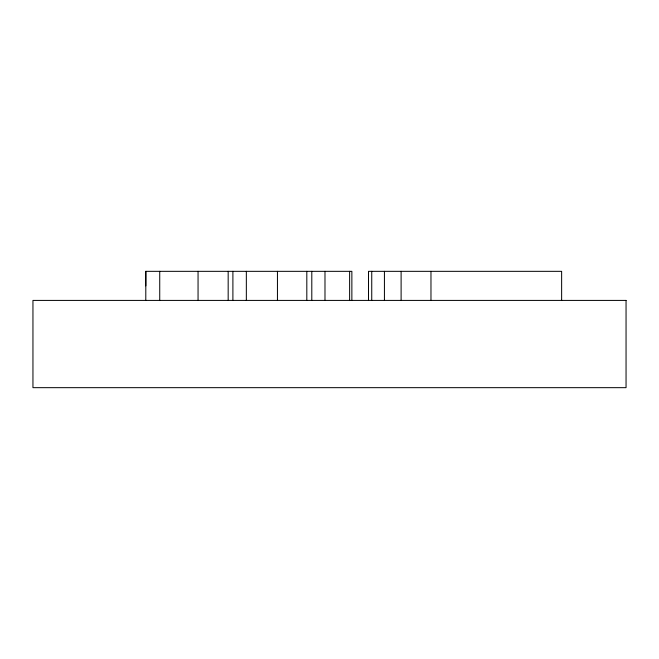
<?xml version="1.0" encoding="UTF-8"?>
<svg xmlns="http://www.w3.org/2000/svg" width="659" height="659" viewBox="0 0 659 659"><rect width="100%" height="100%" fill="white"/><g stroke="black" fill="none" stroke-linecap="round" stroke-linejoin="round"><path stroke-width="0.99" d="M145.796 285.874L145.796 271.335L351.865 271.335L351.865 300.413M561.633 300.413L561.633 271.335L368.513 271.335L368.505 300.413M430.97 271.335L430.97 300.413M401.109 271.335L401.109 300.413M384.428 271.335L384.428 300.413M371.742 271.335L371.742 300.413M349.624 271.335L349.624 300.413M324.986 271.335L324.986 300.413M311.798 271.335L311.798 300.413M306.814 271.335L306.814 300.413M277.447 271.335L277.447 300.413M246.342 271.335L246.342 300.413M232.899 271.335L232.899 300.413M228.171 271.335L228.171 300.413M198.054 271.335L198.054 300.413M159.733 271.335L159.733 300.413M145.82 271.335L145.796 300.413M626.05 300.413L32.95 300.413L32.95 387.665L626.05 387.665L626.05 300.413"/></g></svg>
